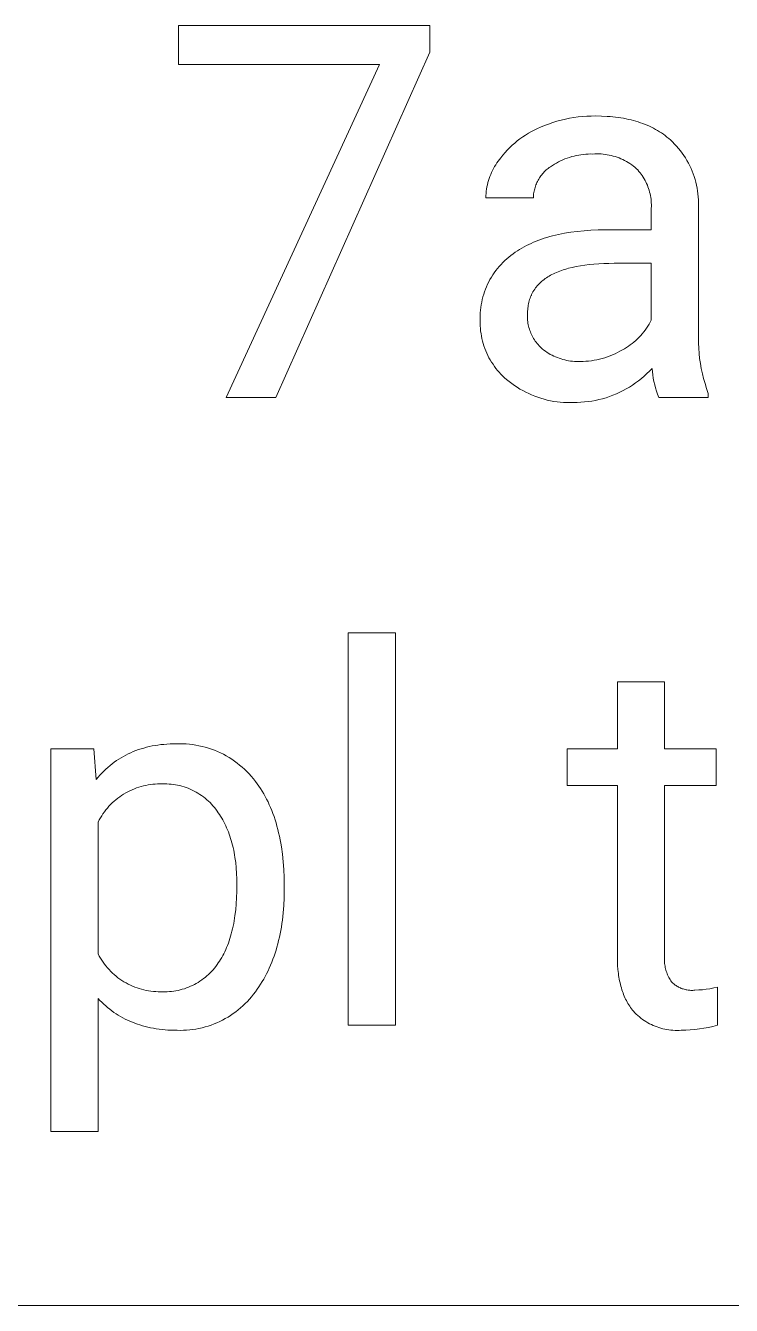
# Model space of a CAD drawing. Header units: millimetres. Extents: x 0 to 5466, y 0 to 3819.
# Drawn here: x 4089.6 to 4187.9, y 305.5 to 483.7 of the extents above; entities that cross this region are included whole.
import ezdxf

# ---------------------------------------------------------------- set-up
doc = ezdxf.new("R2010")
doc.units = ezdxf.units.MM
doc.header["$MEASUREMENT"] = 0
doc.layers.add('Domyślny', color=7, linetype='Continuous', true_color=0x000000)

msp = doc.modelspace()

# ---------------------------------------------------------------- linework, layer by layer
at = {"layer": 'Domyślny', "color": 18, "lineweight": 15, "true_color": 0x000000}
for p, q in [((4110.91, 478.25), (4110.91, 483.66)), ((4110.91, 483.66), (4145.89, 483.66)), ((4145.89, 483.66), (4145.89, 479.96)), ((4145.89, 479.96), (4124.45, 431.9)), ((4138.92, 478.25), (4110.91, 478.25)), ((4117.55, 431.9), (4138.92, 478.25)), ((4163.02, 470.16), (4163.6, 470.34)), ((4163.6, 470.34), (4164.19, 470.5)), ((4164.19, 470.5), (4164.78, 470.64)), ((4164.78, 470.64), (4165.37, 470.76)), ((4165.37, 470.76), (4165.97, 470.86)), ((4165.97, 470.86), (4166.57, 470.94)), ((4166.57, 470.94), (4167.18, 471.01)), ((4167.18, 471.01), (4167.78, 471.05)), ((4167.78, 471.05), (4168.39, 471.07)), ((4168.39, 471.07), (4169, 471.08)), ((4169, 471.08), (4169.82, 471.06)), ((4169.82, 471.06), (4170.62, 471.02)), ((4170.62, 471.02), (4171.01, 471)), ((4171.01, 471), (4171.39, 470.96)), ((4171.39, 470.96), (4171.77, 470.92)), ((4171.77, 470.92), (4172.15, 470.87)), ((4172.15, 470.87), (4172.51, 470.81)), ((4172.51, 470.81), (4172.88, 470.75)), ((4172.88, 470.75), (4173.23, 470.68)), ((4173.23, 470.68), (4173.58, 470.61)), ((4173.58, 470.61), (4173.93, 470.53)), ((4173.93, 470.53), (4174.27, 470.44)), ((4174.27, 470.44), (4174.6, 470.35)), ((4174.6, 470.35), (4174.93, 470.24)), ((4159.24, 468.42), (4159.64, 468.67)), ((4159.64, 468.67), (4160.05, 468.9)), ((4160.05, 468.9), (4160.46, 469.12)), ((4160.46, 469.12), (4160.89, 469.32)), ((4160.89, 469.32), (4161.32, 469.51)), ((4161.32, 469.51), (4161.88, 469.75)), ((4161.88, 469.75), (4162.44, 469.96)), ((4162.44, 469.96), (4163.02, 470.16)), ((4174.93, 470.24), (4175.25, 470.14)), ((4175.25, 470.14), (4175.57, 470.02)), ((4175.57, 470.02), (4175.88, 469.9)), ((4175.88, 469.9), (4176.19, 469.78)), ((4176.19, 469.78), (4176.49, 469.64)), ((4176.49, 469.64), (4176.78, 469.5)), ((4176.78, 469.5), (4177.07, 469.36)), ((4177.07, 469.36), (4177.35, 469.2)), ((4177.35, 469.2), (4177.63, 469.04)), ((4177.63, 469.04), (4177.9, 468.88)), ((4177.9, 468.88), (4178.17, 468.71)), ((4178.17, 468.71), (4178.43, 468.53)), ((4178.43, 468.53), (4178.68, 468.34)), ((4157.03, 466.67), (4157.37, 467)), ((4157.37, 467), (4157.73, 467.31)), ((4157.73, 467.31), (4158.09, 467.6)), ((4158.09, 467.6), (4158.46, 467.89)), ((4158.46, 467.89), (4158.85, 468.16)), ((4158.85, 468.16), (4159.24, 468.42)), ((4178.68, 468.34), (4178.93, 468.15)), ((4178.93, 468.15), (4179.17, 467.95)), ((4179.17, 467.95), (4179.41, 467.75)), ((4179.41, 467.75), (4179.71, 467.46)), ((4179.71, 467.46), (4180, 467.17)), ((4180, 467.17), (4180.28, 466.87)), ((4180.28, 466.87), (4180.54, 466.56)), ((4155.41, 464.79), (4155.59, 465.03)), ((4155.59, 465.03), (4155.78, 465.27)), ((4155.78, 465.27), (4156.08, 465.64)), ((4156.08, 465.64), (4156.38, 465.99)), ((4156.38, 465.99), (4156.7, 466.34)), ((4156.7, 466.34), (4157.03, 466.67)), ((4164.42, 464.97), (4164.12, 464.84)), ((4164.73, 465.1), (4164.42, 464.97)), ((4165.04, 465.22), (4164.73, 465.1)), ((4165.35, 465.32), (4165.04, 465.22)), ((4165.67, 465.42), (4165.35, 465.32)), ((4165.99, 465.5), (4165.67, 465.42)), ((4166.31, 465.58), (4165.99, 465.5)), ((4166.64, 465.64), (4166.31, 465.58)), ((4166.96, 465.69), (4166.64, 465.64)), ((4167.29, 465.73), (4166.96, 465.69)), ((4167.62, 465.76), (4167.29, 465.73)), ((4167.95, 465.78), (4167.62, 465.76)), ((4168.28, 465.79), (4167.95, 465.78)), ((4168.61, 465.78), (4168.28, 465.79)), ((4168.9, 465.8), (4168.61, 465.78)), ((4169.19, 465.8), (4168.9, 465.8)), ((4169.47, 465.8), (4169.19, 465.8)), ((4169.76, 465.79), (4169.47, 465.8)), ((4170.04, 465.76), (4169.76, 465.79)), ((4170.33, 465.73), (4170.04, 465.76)), ((4170.61, 465.69), (4170.33, 465.73)), ((4170.89, 465.63), (4170.61, 465.69)), ((4171.17, 465.57), (4170.89, 465.63)), ((4171.45, 465.5), (4171.17, 465.57)), ((4171.72, 465.42), (4171.45, 465.5)), ((4171.99, 465.33), (4171.72, 465.42)), ((4172.26, 465.23), (4171.99, 465.33)), ((4172.53, 465.12), (4172.26, 465.23)), ((4172.79, 465), (4172.53, 465.12)), ((4173.04, 464.87), (4172.79, 465)), ((4180.54, 466.56), (4180.8, 466.24)), ((4180.8, 466.24), (4181.05, 465.91)), ((4181.05, 465.91), (4181.28, 465.58)), ((4181.28, 465.58), (4181.51, 465.23)), ((4181.51, 465.23), (4181.72, 464.88)), ((4154.39, 462.94), (4154.51, 463.22)), ((4154.51, 463.22), (4154.63, 463.5)), ((4154.63, 463.5), (4154.77, 463.76)), ((4154.77, 463.76), (4154.92, 464.03)), ((4154.92, 464.03), (4155.08, 464.29)), ((4155.08, 464.29), (4155.24, 464.54)), ((4155.24, 464.54), (4155.41, 464.79)), ((4161.73, 463.17), (4161.61, 463.04)), ((4161.85, 463.31), (4161.73, 463.17)), ((4161.98, 463.43), (4161.85, 463.31)), ((4162.12, 463.56), (4161.98, 463.43)), ((4162.26, 463.67), (4162.12, 463.56)), ((4162.4, 463.79), (4162.26, 463.67)), ((4162.55, 463.89), (4162.4, 463.79)), ((4162.7, 464), (4162.55, 463.89)), ((4162.97, 464.18), (4162.7, 464)), ((4163.25, 464.36), (4162.97, 464.18)), ((4163.54, 464.53), (4163.25, 464.36)), ((4163.83, 464.69), (4163.54, 464.53)), ((4164.12, 464.84), (4163.83, 464.69)), ((4173.29, 464.73), (4173.04, 464.87)), ((4173.54, 464.59), (4173.29, 464.73)), ((4173.78, 464.44), (4173.54, 464.59)), ((4174.02, 464.27), (4173.78, 464.44)), ((4174.25, 464.1), (4174.02, 464.27)), ((4174.47, 463.93), (4174.25, 464.1)), ((4174.69, 463.74), (4174.47, 463.93)), ((4174.86, 463.56), (4174.69, 463.74)), ((4175.03, 463.37), (4174.86, 463.56)), ((4175.19, 463.17), (4175.03, 463.37)), ((4175.34, 462.97), (4175.19, 463.17)), ((4181.72, 464.88), (4181.92, 464.52)), ((4181.92, 464.52), (4182.11, 464.16)), ((4182.11, 464.16), (4182.28, 463.78)), ((4182.28, 463.78), (4182.44, 463.41)), ((4182.44, 463.41), (4182.59, 463.02)), ((4153.87, 461.21), (4153.93, 461.5)), ((4153.93, 461.5), (4154, 461.8)), ((4154, 461.8), (4154.08, 462.09)), ((4154.08, 462.09), (4154.17, 462.38)), ((4154.17, 462.38), (4154.28, 462.66)), ((4154.28, 462.66), (4154.39, 462.94)), ((4160.68, 461.48), (4160.62, 461.31)), ((4160.75, 461.65), (4160.68, 461.48)), ((4160.82, 461.82), (4160.75, 461.65)), ((4160.9, 461.98), (4160.82, 461.82)), ((4160.98, 462.14), (4160.9, 461.98)), ((4161.07, 462.3), (4160.98, 462.14)), ((4161.17, 462.46), (4161.07, 462.3)), ((4161.27, 462.61), (4161.17, 462.46)), ((4161.38, 462.75), (4161.27, 462.61)), ((4161.49, 462.9), (4161.38, 462.75)), ((4161.61, 463.04), (4161.49, 462.9)), ((4175.48, 462.77), (4175.34, 462.97)), ((4175.62, 462.56), (4175.48, 462.77)), ((4175.75, 462.34), (4175.62, 462.56)), ((4175.88, 462.12), (4175.75, 462.34)), ((4175.99, 461.9), (4175.88, 462.12)), ((4176.1, 461.67), (4175.99, 461.9)), ((4176.2, 461.44), (4176.1, 461.67)), ((4176.29, 461.21), (4176.2, 461.44)), ((4182.59, 463.02), (4182.73, 462.64)), ((4182.73, 462.64), (4182.85, 462.24)), ((4182.85, 462.24), (4182.96, 461.85)), ((4182.96, 461.85), (4183.05, 461.45)), ((4183.05, 461.45), (4183.13, 461.04)), ((4153.71, 459.7), (4153.72, 460)), ((4160.33, 459.7), (4153.71, 459.7)), ((4153.72, 460), (4153.74, 460.31)), ((4153.74, 460.31), (4153.77, 460.61)), ((4153.77, 460.61), (4153.82, 460.91)), ((4153.82, 460.91), (4153.87, 461.21)), ((4160.34, 459.88), (4160.33, 459.7)), ((4160.35, 460.07), (4160.34, 459.88)), ((4160.37, 460.25), (4160.35, 460.07)), ((4160.4, 460.43), (4160.37, 460.25)), ((4160.43, 460.61), (4160.4, 460.43)), ((4160.47, 460.78), (4160.43, 460.61)), ((4160.51, 460.96), (4160.47, 460.78)), ((4160.56, 461.14), (4160.51, 460.96)), ((4160.62, 461.31), (4160.56, 461.14)), ((4176.38, 460.97), (4176.29, 461.21)), ((4176.45, 460.73), (4176.38, 460.97)), ((4176.52, 460.49), (4176.45, 460.73)), ((4176.58, 460.24), (4176.52, 460.49)), ((4176.63, 460), (4176.58, 460.24)), ((4176.67, 459.75), (4176.63, 460)), ((4176.71, 459.5), (4176.67, 459.75)), ((4183.13, 461.04), (4183.2, 460.64)), ((4183.2, 460.64), (4183.25, 460.23)), ((4183.25, 460.23), (4183.29, 459.82)), ((4183.29, 459.82), (4183.31, 459.41)), ((4176.73, 459.25), (4176.71, 459.5)), ((4176.75, 459), (4176.73, 459.25)), ((4176.76, 458.75), (4176.75, 459)), ((4176.75, 458.25), (4176.76, 458.5)), ((4176.75, 455.22), (4176.75, 458.25)), ((4176.76, 458.5), (4176.76, 458.75)), ((4183.31, 459.41), (4183.32, 459)), ((4183.32, 459), (4183.32, 458.59)), ((4183.32, 458.59), (4183.32, 440.9)), ((4162.22, 454.17), (4162.61, 454.28)), ((4162.61, 454.28), (4163.01, 454.39)), ((4163.01, 454.39), (4163.41, 454.49)), ((4163.41, 454.49), (4163.82, 454.59)), ((4163.82, 454.59), (4164.24, 454.67)), ((4164.24, 454.67), (4164.67, 454.76)), ((4164.67, 454.76), (4165.54, 454.9)), ((4165.54, 454.9), (4166.45, 455.02)), ((4166.45, 455.02), (4167.38, 455.11)), ((4167.38, 455.11), (4168.34, 455.17)), ((4168.34, 455.17), (4169.33, 455.21)), ((4169.33, 455.21), (4170.34, 455.22)), ((4170.34, 455.22), (4176.75, 455.22)), ((4158.1, 452.3), (4158.4, 452.49)), ((4158.4, 452.49), (4158.71, 452.67)), ((4158.71, 452.67), (4159.03, 452.85)), ((4159.03, 452.85), (4159.35, 453.03)), ((4159.35, 453.03), (4159.69, 453.19)), ((4159.69, 453.19), (4160.03, 453.35)), ((4160.03, 453.35), (4160.37, 453.5)), ((4160.37, 453.5), (4160.73, 453.65)), ((4160.73, 453.65), (4161.09, 453.79)), ((4161.09, 453.79), (4161.46, 453.92)), ((4161.46, 453.92), (4161.83, 454.05)), ((4161.83, 454.05), (4162.22, 454.17)), ((4155.83, 450.42), (4156.09, 450.69)), ((4156.09, 450.69), (4156.35, 450.95)), ((4156.35, 450.95), (4156.63, 451.2)), ((4156.63, 451.2), (4156.92, 451.44)), ((4156.92, 451.44), (4157.21, 451.67)), ((4157.21, 451.67), (4157.51, 451.89)), ((4157.51, 451.89), (4157.8, 452.1)), ((4157.8, 452.1), (4158.1, 452.3)), ((4154.48, 448.64), (4154.68, 448.95)), ((4154.68, 448.95), (4154.89, 449.26)), ((4154.89, 449.26), (4155.11, 449.57)), ((4155.11, 449.57), (4155.34, 449.86)), ((4155.34, 449.86), (4155.58, 450.15)), ((4155.58, 450.15), (4155.83, 450.42)), ((4162.72, 448.91), (4162.53, 448.8)), ((4162.92, 449.01), (4162.72, 448.91)), ((4163.13, 449.12), (4162.92, 449.01)), ((4163.34, 449.21), (4163.13, 449.12)), ((4163.55, 449.31), (4163.34, 449.21)), ((4163.77, 449.4), (4163.55, 449.31)), ((4164, 449.49), (4163.77, 449.4)), ((4164.23, 449.57), (4164, 449.49)), ((4164.47, 449.65), (4164.23, 449.57)), ((4164.72, 449.73), (4164.47, 449.65)), ((4164.97, 449.81), (4164.72, 449.73)), ((4165.22, 449.88), (4164.97, 449.81)), ((4165.75, 450.01), (4165.22, 449.88)), ((4166.31, 450.12), (4165.75, 450.01)), ((4166.89, 450.23), (4166.31, 450.12)), ((4167.49, 450.32), (4166.89, 450.23)), ((4168.12, 450.39), (4167.49, 450.32)), ((4168.76, 450.45), (4168.12, 450.39)), ((4169.44, 450.5), (4168.76, 450.45)), ((4170.13, 450.54), (4169.44, 450.5)), ((4170.85, 450.56), (4170.13, 450.54)), ((4171.6, 450.57), (4170.85, 450.56)), ((4176.75, 450.57), (4171.6, 450.57)), ((4176.75, 442.67), (4176.75, 450.57)), ((4153.65, 446.96), (4153.8, 447.31)), ((4153.8, 447.31), (4153.95, 447.65)), ((4153.95, 447.65), (4154.11, 447.99)), ((4154.11, 447.99), (4154.29, 448.32)), ((4154.29, 448.32), (4154.48, 448.64)), ((4160.63, 447.15), (4160.58, 447.07)), ((4160.69, 447.22), (4160.63, 447.15)), ((4160.75, 447.3), (4160.69, 447.22)), ((4160.81, 447.37), (4160.75, 447.3)), ((4160.94, 447.52), (4160.81, 447.37)), ((4161.07, 447.66), (4160.94, 447.52)), ((4161.21, 447.8), (4161.07, 447.66)), ((4161.36, 447.94), (4161.21, 447.8)), ((4161.51, 448.07), (4161.36, 447.94)), ((4161.66, 448.2), (4161.51, 448.07)), ((4161.83, 448.33), (4161.66, 448.2)), ((4161.99, 448.45), (4161.83, 448.33)), ((4162.17, 448.57), (4161.99, 448.45)), ((4162.35, 448.69), (4162.17, 448.57)), ((4162.53, 448.8), (4162.35, 448.69)), ((4153.13, 445.18), (4153.21, 445.54)), ((4153.21, 445.54), (4153.3, 445.9)), ((4153.3, 445.9), (4153.41, 446.26)), ((4153.41, 446.26), (4153.53, 446.61)), ((4153.53, 446.61), (4153.65, 446.96)), ((4159.75, 445.34), (4159.7, 445.15)), ((4159.81, 445.53), (4159.75, 445.34)), ((4159.87, 445.71), (4159.81, 445.53)), ((4159.94, 445.9), (4159.87, 445.71)), ((4159.97, 445.99), (4159.94, 445.9)), ((4160.01, 446.07), (4159.97, 445.99)), ((4160.05, 446.16), (4160.01, 446.07)), ((4160.09, 446.25), (4160.05, 446.16)), ((4160.13, 446.33), (4160.09, 446.25)), ((4160.18, 446.42), (4160.13, 446.33)), ((4160.22, 446.5), (4160.18, 446.42)), ((4160.27, 446.59), (4160.22, 446.5)), ((4160.32, 446.67), (4160.27, 446.59)), ((4160.37, 446.75), (4160.32, 446.67)), ((4160.42, 446.83), (4160.37, 446.75)), ((4160.47, 446.91), (4160.42, 446.83)), ((4160.52, 446.99), (4160.47, 446.91)), ((4160.58, 447.07), (4160.52, 446.99)), ((4152.92, 443.32), (4152.94, 443.7)), ((4152.94, 443.7), (4152.97, 444.07)), ((4152.97, 444.07), (4153.01, 444.44)), ((4153.01, 444.44), (4153.06, 444.81)), ((4153.06, 444.81), (4153.13, 445.18)), ((4159.52, 443.71), (4159.51, 443.49)), ((4159.53, 443.92), (4159.52, 443.71)), ((4159.54, 444.13), (4159.53, 443.92)), ((4159.56, 444.34), (4159.54, 444.13)), ((4159.59, 444.55), (4159.56, 444.34)), ((4159.62, 444.75), (4159.59, 444.55)), ((4159.66, 444.95), (4159.62, 444.75)), ((4159.7, 445.15), (4159.66, 444.95)), ((4152.92, 442.95), (4152.92, 443.32)), ((4152.93, 442.58), (4152.92, 442.95)), ((4152.92, 442.22), (4152.93, 442.58)), ((4152.93, 441.86), (4152.92, 442.22)), ((4152.96, 441.51), (4152.93, 441.86)), ((4159.51, 443.49), (4159.51, 443.28)), ((4159.51, 443.28), (4159.51, 443.07)), ((4159.51, 443.07), (4159.52, 442.86)), ((4159.52, 442.86), (4159.53, 442.65)), ((4159.53, 442.65), (4159.55, 442.44)), ((4159.55, 442.44), (4159.58, 442.24)), ((4159.58, 442.24), (4159.62, 442.03)), ((4159.62, 442.03), (4159.66, 441.83)), ((4159.66, 441.83), (4159.71, 441.63)), ((4176.09, 441.54), (4176.27, 441.81)), ((4176.27, 441.81), (4176.44, 442.09)), ((4176.44, 442.09), (4176.6, 442.38)), ((4176.6, 442.38), (4176.75, 442.67)), ((4152.99, 441.15), (4152.96, 441.51)), ((4153.04, 440.8), (4152.99, 441.15)), ((4153.1, 440.45), (4153.04, 440.8)), ((4153.17, 440.1), (4153.1, 440.45)), ((4153.25, 439.75), (4153.17, 440.1)), ((4159.71, 441.63), (4159.77, 441.42)), ((4159.77, 441.42), (4159.84, 441.23)), ((4159.84, 441.23), (4159.91, 441.03)), ((4159.91, 441.03), (4159.99, 440.84)), ((4159.99, 440.84), (4160.07, 440.65)), ((4160.07, 440.65), (4160.16, 440.46)), ((4160.16, 440.46), (4160.26, 440.28)), ((4160.26, 440.28), (4160.37, 440.09)), ((4160.37, 440.09), (4160.48, 439.92)), ((4174.59, 439.83), (4174.83, 440.05)), ((4174.83, 440.05), (4175.06, 440.28)), ((4175.06, 440.28), (4175.28, 440.52)), ((4175.28, 440.52), (4175.5, 440.76)), ((4175.5, 440.76), (4175.7, 441.02)), ((4175.7, 441.02), (4175.9, 441.28)), ((4175.9, 441.28), (4176.09, 441.54)), ((4183.32, 440.9), (4183.31, 440.18)), ((4183.31, 440.18), (4183.31, 439.47)), ((4153.35, 439.41), (4153.25, 439.75)), ((4153.45, 439.07), (4153.35, 439.41)), ((4153.57, 438.73), (4153.45, 439.07)), ((4153.7, 438.4), (4153.57, 438.73)), ((4153.84, 438.07), (4153.7, 438.4)), ((4160.48, 439.92), (4160.6, 439.74)), ((4160.6, 439.74), (4160.72, 439.58)), ((4160.72, 439.58), (4160.85, 439.41)), ((4160.85, 439.41), (4160.98, 439.25)), ((4160.98, 439.25), (4161.12, 439.1)), ((4161.12, 439.1), (4161.27, 438.95)), ((4161.27, 438.95), (4161.42, 438.8)), ((4161.42, 438.8), (4161.57, 438.66)), ((4161.57, 438.66), (4161.78, 438.49)), ((4161.78, 438.49), (4162, 438.33)), ((4162, 438.33), (4162.23, 438.18)), ((4172.05, 438.15), (4172.39, 438.33)), ((4172.39, 438.33), (4172.73, 438.52)), ((4172.73, 438.52), (4173.01, 438.68)), ((4173.01, 438.68), (4173.29, 438.85)), ((4173.29, 438.85), (4173.56, 439.02)), ((4173.56, 439.02), (4173.83, 439.21)), ((4173.83, 439.21), (4174.09, 439.41)), ((4174.09, 439.41), (4174.34, 439.61)), ((4174.34, 439.61), (4174.59, 439.83)), ((4183.31, 439.47), (4183.35, 438.75)), ((4183.35, 438.75), (4183.4, 438.04)), ((4153.99, 437.75), (4153.84, 438.07)), ((4154.15, 437.43), (4153.99, 437.75)), ((4154.33, 437.12), (4154.15, 437.43)), ((4154.51, 436.82), (4154.33, 437.12)), ((4154.71, 436.52), (4154.51, 436.82)), ((4154.91, 436.23), (4154.71, 436.52)), ((4162.23, 438.18), (4162.46, 438.04)), ((4162.46, 438.04), (4162.69, 437.9)), ((4162.69, 437.9), (4162.93, 437.77)), ((4162.93, 437.77), (4163.18, 437.65)), ((4163.18, 437.65), (4163.42, 437.54)), ((4163.42, 437.54), (4163.68, 437.44)), ((4163.68, 437.44), (4163.93, 437.35)), ((4163.93, 437.35), (4164.19, 437.26)), ((4164.19, 437.26), (4164.45, 437.18)), ((4164.45, 437.18), (4164.71, 437.12)), ((4164.71, 437.12), (4164.98, 437.06)), ((4164.98, 437.06), (4165.24, 437.01)), ((4165.24, 437.01), (4165.51, 436.97)), ((4165.51, 436.97), (4165.78, 436.94)), ((4165.78, 436.94), (4166.05, 436.92)), ((4166.05, 436.92), (4166.32, 436.91)), ((4166.32, 436.91), (4166.6, 436.91)), ((4166.6, 436.91), (4166.87, 436.91)), ((4166.87, 436.91), (4167.25, 436.92)), ((4167.25, 436.92), (4167.63, 436.94)), ((4167.63, 436.94), (4168.02, 436.97)), ((4168.02, 436.97), (4168.4, 437.02)), ((4168.4, 437.02), (4168.78, 437.07)), ((4168.78, 437.07), (4169.16, 437.14)), ((4169.16, 437.14), (4169.53, 437.23)), ((4169.53, 437.23), (4169.91, 437.32)), ((4169.91, 437.32), (4170.27, 437.43)), ((4170.27, 437.43), (4170.64, 437.55)), ((4170.64, 437.55), (4171, 437.68)), ((4171, 437.68), (4171.36, 437.82)), ((4171.36, 437.82), (4171.71, 437.98)), ((4171.71, 437.98), (4172.05, 438.15)), ((4183.4, 438.04), (4183.48, 437.33)), ((4183.48, 437.33), (4183.59, 436.62)), ((4183.59, 436.62), (4183.71, 435.92)), ((4155.12, 435.94), (4154.91, 436.23)), ((4155.35, 435.67), (4155.12, 435.94)), ((4155.58, 435.4), (4155.35, 435.67)), ((4155.82, 435.14), (4155.58, 435.4)), ((4156.07, 434.88), (4155.82, 435.14)), ((4156.33, 434.64), (4156.07, 434.88)), ((4156.6, 434.4), (4156.33, 434.64)), ((4175.76, 434.87), (4175.37, 434.54)), ((4176.14, 435.22), (4175.76, 434.87)), ((4176.51, 435.58), (4176.14, 435.22)), ((4176.86, 435.95), (4176.51, 435.58)), ((4176.9, 435.49), (4176.86, 435.95)), ((4176.96, 435.03), (4176.9, 435.49)), ((4177.03, 434.57), (4176.96, 435.03)), ((4183.71, 435.92), (4183.86, 435.21)), ((4183.86, 435.21), (4184.03, 434.52)), ((4156.96, 434.11), (4156.6, 434.4)), ((4157.32, 433.83), (4156.96, 434.11)), ((4157.69, 433.57), (4157.32, 433.83)), ((4158.07, 433.31), (4157.69, 433.57)), ((4158.46, 433.07), (4158.07, 433.31)), ((4158.86, 432.85), (4158.46, 433.07)), ((4172.81, 432.85), (4172.35, 432.62)), ((4173.26, 433.1), (4172.81, 432.85)), ((4173.7, 433.35), (4173.26, 433.1)), ((4174.14, 433.63), (4173.7, 433.35)), ((4174.56, 433.92), (4174.14, 433.63)), ((4174.97, 434.22), (4174.56, 433.92)), ((4175.37, 434.54), (4174.97, 434.22)), ((4177.12, 434.12), (4177.03, 434.57)), ((4177.22, 433.67), (4177.12, 434.12)), ((4177.34, 433.22), (4177.22, 433.67)), ((4177.47, 432.78), (4177.34, 433.22)), ((4184.03, 434.52), (4184.23, 433.83)), ((4184.23, 433.83), (4184.45, 433.15)), ((4184.45, 433.15), (4184.69, 432.47)), ((4124.45, 431.9), (4117.55, 431.9)), ((4159.26, 432.63), (4158.86, 432.85)), ((4159.68, 432.43), (4159.26, 432.63)), ((4160.09, 432.25), (4159.68, 432.43)), ((4160.52, 432.08), (4160.09, 432.25)), ((4160.95, 431.92), (4160.52, 432.08)), ((4161.38, 431.78), (4160.95, 431.92)), ((4161.82, 431.65), (4161.38, 431.78)), ((4162.27, 431.54), (4161.82, 431.65)), ((4162.71, 431.44), (4162.27, 431.54)), ((4163.17, 431.36), (4162.71, 431.44)), ((4163.62, 431.3), (4163.17, 431.36)), ((4164.07, 431.25), (4163.62, 431.3)), ((4164.53, 431.21), (4164.07, 431.25)), ((4164.99, 431.19), (4164.53, 431.21)), ((4165.44, 431.19), (4164.99, 431.19)), ((4165.9, 431.2), (4165.44, 431.19)), ((4166.41, 431.2), (4165.9, 431.2)), ((4166.93, 431.23), (4166.41, 431.2)), ((4167.44, 431.27), (4166.93, 431.23)), ((4167.95, 431.32), (4167.44, 431.27)), ((4168.45, 431.4), (4167.95, 431.32)), ((4168.96, 431.49), (4168.45, 431.4)), ((4169.46, 431.6), (4168.96, 431.49)), ((4169.95, 431.73), (4169.46, 431.6)), ((4170.45, 431.87), (4169.95, 431.73)), ((4170.93, 432.04), (4170.45, 431.87)), ((4171.41, 432.22), (4170.93, 432.04)), ((4171.89, 432.41), (4171.41, 432.22)), ((4172.35, 432.62), (4171.89, 432.41)), ((4177.62, 432.34), (4177.47, 432.78)), ((4177.79, 431.91), (4177.62, 432.34)), ((4184.69, 431.91), (4177.79, 431.91)), ((4184.69, 432.47), (4184.69, 431.91)), ((4134.55, 344.52), (4134.55, 399.12)), ((4134.55, 399.12), (4141.12, 399.12)), ((4141.12, 399.12), (4141.12, 344.52)), ((4172.03, 382.98), (4172.03, 392.3)), ((4172.03, 392.3), (4178.6, 392.3)), ((4178.6, 392.3), (4178.6, 382.98)), ((4093.14, 329.73), (4093.14, 382.99)), ((4093.14, 382.99), (4099.14, 382.99)), ((4099.14, 382.99), (4099.47, 378.73)), ((4105.34, 382.88), (4105.71, 383)), ((4105.71, 383), (4106.08, 383.11)), ((4106.08, 383.11), (4106.47, 383.21)), ((4106.47, 383.21), (4106.85, 383.3)), ((4106.85, 383.3), (4107.25, 383.39)), ((4107.25, 383.39), (4107.65, 383.46)), ((4107.65, 383.46), (4108.06, 383.52)), ((4108.06, 383.52), (4108.47, 383.58)), ((4108.47, 383.58), (4108.89, 383.62)), ((4108.89, 383.62), (4109.31, 383.65)), ((4109.31, 383.65), (4109.75, 383.68)), ((4109.75, 383.68), (4110.18, 383.69)), ((4110.18, 383.69), (4110.63, 383.7)), ((4110.63, 383.7), (4111.08, 383.71)), ((4111.08, 383.71), (4111.53, 383.7)), ((4111.53, 383.7), (4111.98, 383.68)), ((4111.98, 383.68), (4112.43, 383.64)), ((4112.43, 383.64), (4112.88, 383.58)), ((4112.88, 383.58), (4113.33, 383.51)), ((4113.33, 383.51), (4113.77, 383.43)), ((4113.77, 383.43), (4114.21, 383.33)), ((4114.21, 383.33), (4114.65, 383.22)), ((4114.65, 383.22), (4115.08, 383.09)), ((4115.08, 383.09), (4115.51, 382.94)), ((4165.02, 377.91), (4165.02, 382.98)), ((4165.02, 382.98), (4172.03, 382.98)), ((4178.6, 382.98), (4185.79, 382.98)), ((4185.79, 382.98), (4185.79, 377.91)), ((4101.98, 381.13), (4102.28, 381.35)), ((4102.28, 381.35), (4102.6, 381.56)), ((4102.6, 381.56), (4102.92, 381.76)), ((4102.92, 381.76), (4103.25, 381.95)), ((4103.25, 381.95), (4103.58, 382.13)), ((4103.58, 382.13), (4103.92, 382.29)), ((4103.92, 382.29), (4104.26, 382.45)), ((4104.26, 382.45), (4104.62, 382.61)), ((4104.62, 382.61), (4104.97, 382.75)), ((4104.97, 382.75), (4105.34, 382.88)), ((4115.51, 382.94), (4115.93, 382.79)), ((4115.93, 382.79), (4116.35, 382.61)), ((4116.35, 382.61), (4116.76, 382.43)), ((4116.76, 382.43), (4117.17, 382.23)), ((4117.17, 382.23), (4117.56, 382.01)), ((4117.56, 382.01), (4117.95, 381.78)), ((4117.95, 381.78), (4118.34, 381.54)), ((4118.34, 381.54), (4118.71, 381.29)), ((4118.71, 381.29), (4119.07, 381.02)), ((4099.98, 379.33), (4100.25, 379.62)), ((4100.25, 379.62), (4100.52, 379.89)), ((4100.52, 379.89), (4100.8, 380.16)), ((4100.8, 380.16), (4101.09, 380.42)), ((4101.09, 380.42), (4101.38, 380.66)), ((4101.38, 380.66), (4101.67, 380.9)), ((4101.67, 380.9), (4101.98, 381.13)), ((4119.07, 381.02), (4119.43, 380.74)), ((4119.43, 380.74), (4119.77, 380.45)), ((4119.77, 380.45), (4120.11, 380.15)), ((4120.11, 380.15), (4120.43, 379.83)), ((4120.43, 379.83), (4120.75, 379.51)), ((4120.75, 379.51), (4121.05, 379.17)), ((4099.47, 378.73), (4099.73, 379.03)), ((4099.73, 379.03), (4099.98, 379.33)), ((4105.4, 377.66), (4105.08, 377.55)), ((4105.72, 377.76), (4105.4, 377.66)), ((4106.04, 377.84), (4105.72, 377.76)), ((4106.36, 377.91), (4106.04, 377.84)), ((4106.69, 377.98), (4106.36, 377.91)), ((4107.02, 378.03), (4106.69, 377.98)), ((4107.35, 378.07), (4107.02, 378.03)), ((4107.68, 378.09), (4107.35, 378.07)), ((4108.01, 378.11), (4107.68, 378.09)), ((4108.35, 378.12), (4108.01, 378.11)), ((4108.68, 378.11), (4108.35, 378.12)), ((4108.99, 378.12), (4108.68, 378.11)), ((4109.29, 378.11), (4108.99, 378.12)), ((4109.6, 378.1), (4109.29, 378.11)), ((4109.9, 378.07), (4109.6, 378.1)), ((4110.2, 378.04), (4109.9, 378.07)), ((4110.5, 377.99), (4110.2, 378.04)), ((4110.8, 377.93), (4110.5, 377.99)), ((4111.1, 377.87), (4110.8, 377.93)), ((4111.4, 377.79), (4111.1, 377.87)), ((4111.69, 377.7), (4111.4, 377.79)), ((4111.98, 377.61), (4111.69, 377.7)), ((4121.05, 379.17), (4121.34, 378.83)), ((4121.34, 378.83), (4121.62, 378.47)), ((4121.62, 378.47), (4121.87, 378.14)), ((4121.87, 378.14), (4122.11, 377.81)), ((4122.11, 377.81), (4122.34, 377.46)), ((4172.03, 377.91), (4165.02, 377.91)), ((4172.03, 354.05), (4172.03, 377.91)), ((4185.79, 377.91), (4178.6, 377.91)), ((4178.6, 377.91), (4178.6, 354.03)), ((4102.2, 375.92), (4101.95, 375.7)), ((4102.46, 376.12), (4102.2, 375.92)), ((4102.73, 376.32), (4102.46, 376.12)), ((4103, 376.51), (4102.73, 376.32)), ((4103.28, 376.69), (4103, 376.51)), ((4103.57, 376.86), (4103.28, 376.69)), ((4103.86, 377.02), (4103.57, 376.86)), ((4104.16, 377.17), (4103.86, 377.02)), ((4104.46, 377.31), (4104.16, 377.17)), ((4104.77, 377.44), (4104.46, 377.31)), ((4105.08, 377.55), (4104.77, 377.44)), ((4112.27, 377.5), (4111.98, 377.61)), ((4112.55, 377.38), (4112.27, 377.5)), ((4112.83, 377.26), (4112.55, 377.38)), ((4113.1, 377.12), (4112.83, 377.26)), ((4113.37, 376.98), (4113.1, 377.12)), ((4113.63, 376.82), (4113.37, 376.98)), ((4113.89, 376.66), (4113.63, 376.82)), ((4114.14, 376.49), (4113.89, 376.66)), ((4114.39, 376.31), (4114.14, 376.49)), ((4114.63, 376.12), (4114.39, 376.31)), ((4114.86, 375.92), (4114.63, 376.12)), ((4115.09, 375.72), (4114.86, 375.92)), ((4122.34, 377.46), (4122.56, 377.11)), ((4122.56, 377.11), (4122.78, 376.74)), ((4122.78, 376.74), (4122.98, 376.37)), ((4122.98, 376.37), (4123.18, 376)), ((4123.18, 376), (4123.38, 375.61)), ((4100.6, 374.23), (4100.4, 373.96)), ((4100.8, 374.49), (4100.6, 374.23)), ((4101.01, 374.75), (4100.8, 374.49)), ((4101.23, 375), (4101.01, 374.75)), ((4101.46, 375.24), (4101.23, 375)), ((4101.7, 375.47), (4101.46, 375.24)), ((4101.95, 375.7), (4101.7, 375.47)), ((4115.31, 375.51), (4115.09, 375.72)), ((4115.52, 375.29), (4115.31, 375.51)), ((4115.72, 375.06), (4115.52, 375.29)), ((4115.92, 374.83), (4115.72, 375.06)), ((4116.11, 374.59), (4115.92, 374.83)), ((4116.29, 374.34), (4116.11, 374.59)), ((4116.46, 374.11), (4116.29, 374.34)), ((4116.62, 373.86), (4116.46, 374.11)), ((4123.38, 375.61), (4123.56, 375.22)), ((4123.56, 375.22), (4123.74, 374.81)), ((4123.74, 374.81), (4123.9, 374.4)), ((4123.9, 374.4), (4124.06, 373.99)), ((4099.88, 373.11), (4099.73, 372.81)), ((4099.73, 372.81), (4099.73, 354.45)), ((4100.05, 373.4), (4099.88, 373.11)), ((4100.22, 373.68), (4100.05, 373.4)), ((4100.4, 373.96), (4100.22, 373.68)), ((4116.78, 373.62), (4116.62, 373.86)), ((4116.93, 373.36), (4116.78, 373.62)), ((4117.08, 373.1), (4116.93, 373.36)), ((4117.23, 372.84), (4117.08, 373.1)), ((4117.36, 372.57), (4117.23, 372.84)), ((4117.5, 372.3), (4117.36, 372.57)), ((4117.62, 372.01), (4117.5, 372.3)), ((4124.06, 373.99), (4124.22, 373.56)), ((4124.22, 373.56), (4124.36, 373.13)), ((4124.36, 373.13), (4124.5, 372.68)), ((4124.5, 372.68), (4124.63, 372.23)), ((4117.74, 371.73), (4117.62, 372.01)), ((4117.86, 371.44), (4117.74, 371.73)), ((4117.97, 371.14), (4117.86, 371.44)), ((4118.08, 370.84), (4117.97, 371.14)), ((4118.18, 370.53), (4118.08, 370.84)), ((4118.27, 370.22), (4118.18, 370.53)), ((4124.63, 372.23), (4124.75, 371.77)), ((4124.75, 371.77), (4124.86, 371.31)), ((4124.86, 371.31), (4124.97, 370.83)), ((4124.97, 370.83), (4125.06, 370.35)), ((4118.36, 369.9), (4118.27, 370.22)), ((4118.44, 369.58), (4118.36, 369.9)), ((4118.52, 369.25), (4118.44, 369.58)), ((4118.6, 368.91), (4118.52, 369.25)), ((4118.66, 368.57), (4118.6, 368.91)), ((4125.06, 370.35), (4125.15, 369.86)), ((4125.15, 369.86), (4125.24, 369.36)), ((4125.24, 369.36), (4125.38, 368.34)), ((4118.73, 368.23), (4118.66, 368.57)), ((4118.78, 367.88), (4118.73, 368.23)), ((4118.88, 367.16), (4118.78, 367.88)), ((4118.96, 366.42), (4118.88, 367.16)), ((4125.38, 368.34), (4125.48, 367.29)), ((4125.48, 367.29), (4125.56, 366.2)), ((4119.01, 365.66), (4118.96, 366.42)), ((4119.04, 364.88), (4119.01, 365.66)), ((4125.56, 366.2), (4125.61, 365.08)), ((4119.05, 364.08), (4119.04, 364.88)), ((4119.04, 363.17), (4119.05, 364.08)), ((4125.61, 365.08), (4125.63, 363.93)), ((4125.63, 363.93), (4125.63, 363.33)), ((4118.96, 361.43), (4119.01, 362.28)), ((4119.01, 362.28), (4119.04, 363.17)), ((4125.61, 362.25), (4125.56, 361.19)), ((4125.63, 363.33), (4125.61, 362.25)), ((4118.78, 359.81), (4118.88, 360.61)), ((4118.88, 360.61), (4118.96, 361.43)), ((4125.48, 360.16), (4125.38, 359.16)), ((4125.56, 361.19), (4125.48, 360.16)), ((4118.44, 357.95), (4118.52, 358.31)), ((4118.52, 358.31), (4118.6, 358.67)), ((4118.6, 358.67), (4118.66, 359.04)), ((4118.66, 359.04), (4118.78, 359.81)), ((4125.24, 358.18), (4125.15, 357.71)), ((4125.31, 358.67), (4125.24, 358.18)), ((4125.38, 359.16), (4125.31, 358.67)), ((4117.86, 355.95), (4117.97, 356.26)), ((4117.97, 356.26), (4118.08, 356.59)), ((4118.08, 356.59), (4118.18, 356.91)), ((4118.18, 356.91), (4118.27, 357.25)), ((4118.27, 357.25), (4118.36, 357.6)), ((4118.36, 357.6), (4118.44, 357.95)), ((4124.86, 356.31), (4124.75, 355.86)), ((4124.97, 356.77), (4124.86, 356.31)), ((4125.06, 357.23), (4124.97, 356.77)), ((4125.15, 357.71), (4125.06, 357.23)), ((4117.08, 354.21), (4117.23, 354.48)), ((4117.23, 354.48), (4117.36, 354.76)), ((4117.36, 354.76), (4117.5, 355.05)), ((4117.5, 355.05), (4117.62, 355.34)), ((4117.62, 355.34), (4117.74, 355.64)), ((4117.74, 355.64), (4117.86, 355.95)), ((4124.36, 354.54), (4124.22, 354.12)), ((4124.5, 354.98), (4124.36, 354.54)), ((4124.63, 355.41), (4124.5, 354.98)), ((4124.75, 355.86), (4124.63, 355.41)), ((4099.73, 354.45), (4099.88, 354.15)), ((4099.88, 354.15), (4100.05, 353.86)), ((4100.05, 353.86), (4100.23, 353.58)), ((4100.23, 353.58), (4100.41, 353.3)), ((4100.41, 353.3), (4100.61, 353.03)), ((4100.61, 353.03), (4100.82, 352.77)), ((4100.82, 352.77), (4101.03, 352.51)), ((4115.92, 352.48), (4116.11, 352.71)), ((4116.11, 352.71), (4116.29, 352.96)), ((4116.29, 352.96), (4116.46, 353.19)), ((4116.46, 353.19), (4116.62, 353.44)), ((4116.62, 353.44), (4116.78, 353.69)), ((4116.78, 353.69), (4116.93, 353.94)), ((4116.93, 353.94), (4117.08, 354.21)), ((4123.74, 352.88), (4123.56, 352.48)), ((4123.9, 353.29), (4123.74, 352.88)), ((4124.06, 353.7), (4123.9, 353.29)), ((4124.22, 354.12), (4124.06, 353.7)), ((4172.04, 353.44), (4172.03, 354.05)), ((4172.06, 352.86), (4172.04, 353.44)), ((4172.11, 352.29), (4172.06, 352.86)), ((4178.59, 353.84), (4178.58, 353.66)), ((4178.58, 353.66), (4178.59, 353.48)), ((4178.6, 354.03), (4178.59, 353.84)), ((4178.59, 353.48), (4178.59, 353.3)), ((4178.59, 353.3), (4178.61, 353.11)), ((4178.61, 353.11), (4178.63, 352.93)), ((4178.63, 352.93), (4178.66, 352.75)), ((4178.66, 352.75), (4178.69, 352.57)), ((4101.03, 352.51), (4101.26, 352.26)), ((4101.26, 352.26), (4101.49, 352.02)), ((4101.49, 352.02), (4101.73, 351.79)), ((4101.73, 351.79), (4101.98, 351.57)), ((4101.98, 351.57), (4102.23, 351.35)), ((4102.23, 351.35), (4102.49, 351.14)), ((4102.49, 351.14), (4102.76, 350.95)), ((4102.76, 350.95), (4103.04, 350.76)), ((4114.16, 350.83), (4114.4, 351.01)), ((4114.4, 351.01), (4114.64, 351.19)), ((4114.64, 351.19), (4114.87, 351.39)), ((4114.87, 351.39), (4115.1, 351.59)), ((4115.1, 351.59), (4115.31, 351.8)), ((4115.31, 351.8), (4115.52, 352.02)), ((4115.52, 352.02), (4115.73, 352.24)), ((4115.73, 352.24), (4115.92, 352.48)), ((4122.78, 350.95), (4122.56, 350.59)), ((4122.98, 351.33), (4122.78, 350.95)), ((4123.18, 351.7), (4122.98, 351.33)), ((4123.38, 352.09), (4123.18, 351.7)), ((4123.56, 352.48), (4123.38, 352.09)), ((4172.17, 351.74), (4172.11, 352.29)), ((4172.2, 351.47), (4172.17, 351.74)), ((4172.25, 351.2), (4172.2, 351.47)), ((4172.29, 350.94), (4172.25, 351.2)), ((4172.34, 350.69), (4172.29, 350.94)), ((4178.69, 352.57), (4178.73, 352.39)), ((4178.73, 352.39), (4178.78, 352.21)), ((4178.78, 352.21), (4178.83, 352.04)), ((4178.83, 352.04), (4178.89, 351.86)), ((4178.89, 351.86), (4178.95, 351.69)), ((4178.95, 351.69), (4179.02, 351.52)), ((4179.02, 351.52), (4179.1, 351.36)), ((4179.1, 351.36), (4179.18, 351.19)), ((4179.18, 351.19), (4179.27, 351.03)), ((4179.27, 351.03), (4179.36, 350.87)), ((4103.04, 350.76), (4103.32, 350.58)), ((4103.32, 350.58), (4103.61, 350.41)), ((4103.61, 350.41), (4103.91, 350.25)), ((4103.91, 350.25), (4104.21, 350.11)), ((4104.21, 350.11), (4104.51, 349.97)), ((4104.51, 349.97), (4104.82, 349.84)), ((4104.82, 349.84), (4105.14, 349.72)), ((4105.14, 349.72), (4105.45, 349.62)), ((4105.45, 349.62), (4105.77, 349.53)), ((4105.77, 349.53), (4106.1, 349.44)), ((4106.1, 349.44), (4106.42, 349.37)), ((4106.42, 349.37), (4106.75, 349.31)), ((4106.75, 349.31), (4107.08, 349.26)), ((4107.08, 349.26), (4107.42, 349.22)), ((4107.42, 349.22), (4107.75, 349.2)), ((4107.75, 349.2), (4108.08, 349.18)), ((4108.08, 349.18), (4108.42, 349.18)), ((4108.42, 349.18), (4108.75, 349.19)), ((4108.75, 349.19), (4109.06, 349.19)), ((4109.06, 349.19), (4109.36, 349.19)), ((4109.36, 349.19), (4109.66, 349.21)), ((4109.66, 349.21), (4109.96, 349.24)), ((4109.96, 349.24), (4110.26, 349.28)), ((4110.26, 349.28), (4110.56, 349.32)), ((4110.56, 349.32), (4110.86, 349.38)), ((4110.86, 349.38), (4111.15, 349.45)), ((4111.15, 349.45), (4111.44, 349.53)), ((4111.44, 349.53), (4111.73, 349.61)), ((4111.73, 349.61), (4112.02, 349.71)), ((4112.02, 349.71), (4112.3, 349.82)), ((4112.3, 349.82), (4112.58, 349.94)), ((4112.58, 349.94), (4112.86, 350.06)), ((4112.86, 350.06), (4113.13, 350.2)), ((4113.13, 350.2), (4113.39, 350.34)), ((4113.39, 350.34), (4113.65, 350.49)), ((4113.65, 350.49), (4113.91, 350.66)), ((4113.91, 350.66), (4114.16, 350.83)), ((4121.62, 349.19), (4121.36, 348.84)), ((4121.87, 349.53), (4121.62, 349.19)), ((4122.11, 349.87), (4121.87, 349.53)), ((4122.34, 350.23), (4122.11, 349.87)), ((4122.56, 350.59), (4122.34, 350.23)), ((4172.4, 350.44), (4172.34, 350.69)), ((4172.46, 350.19), (4172.4, 350.44)), ((4172.52, 349.95), (4172.46, 350.19)), ((4172.59, 349.71), (4172.52, 349.95)), ((4172.66, 349.47), (4172.59, 349.71)), ((4172.74, 349.24), (4172.66, 349.47)), ((4172.82, 349.02), (4172.74, 349.24)), ((4179.36, 350.87), (4179.46, 350.72)), ((4179.46, 350.72), (4179.56, 350.57)), ((4179.56, 350.57), (4179.66, 350.47)), ((4179.66, 350.47), (4179.76, 350.38)), ((4179.76, 350.38), (4179.87, 350.29)), ((4179.87, 350.29), (4179.97, 350.2)), ((4179.97, 350.2), (4180.08, 350.12)), ((4180.08, 350.12), (4180.2, 350.05)), ((4180.2, 350.05), (4180.31, 349.97)), ((4180.31, 349.97), (4180.43, 349.9)), ((4180.43, 349.9), (4180.55, 349.84)), ((4180.55, 349.84), (4180.68, 349.77)), ((4180.68, 349.77), (4180.8, 349.72)), ((4180.8, 349.72), (4180.93, 349.66)), ((4180.93, 349.66), (4181.06, 349.61)), ((4181.06, 349.61), (4181.19, 349.57)), ((4181.19, 349.57), (4181.32, 349.53)), ((4181.32, 349.53), (4181.45, 349.5)), ((4181.45, 349.5), (4181.59, 349.47)), ((4181.59, 349.47), (4181.72, 349.44)), ((4181.72, 349.44), (4181.86, 349.42)), ((4181.86, 349.42), (4182, 349.4)), ((4182, 349.4), (4182.13, 349.39)), ((4182.13, 349.39), (4182.27, 349.38)), ((4182.27, 349.38), (4182.41, 349.38)), ((4182.41, 349.38), (4182.54, 349.38)), ((4182.54, 349.38), (4182.68, 349.39)), ((4182.68, 349.39), (4182.82, 349.4)), ((4182.82, 349.4), (4183.35, 349.43)), ((4183.35, 349.43), (4183.87, 349.47)), ((4183.87, 349.47), (4184.4, 349.53)), ((4184.4, 349.53), (4184.92, 349.61)), ((4184.92, 349.61), (4185.44, 349.71)), ((4185.44, 349.71), (4185.95, 349.82)), ((4185.95, 349.82), (4185.95, 344.53)), ((4099.98, 347.99), (4099.73, 348.26)), ((4099.73, 348.26), (4099.73, 329.73)), ((4100.24, 347.73), (4099.98, 347.99)), ((4100.5, 347.47), (4100.24, 347.73)), ((4100.78, 347.22), (4100.5, 347.47)), ((4120.21, 347.53), (4119.89, 347.23)), ((4120.51, 347.84), (4120.21, 347.53)), ((4120.81, 348.17), (4120.51, 347.84)), ((4121.09, 348.5), (4120.81, 348.17)), ((4121.36, 348.84), (4121.09, 348.5)), ((4172.9, 348.79), (4172.82, 349.02)), ((4172.99, 348.58), (4172.9, 348.79)), ((4173.08, 348.36), (4172.99, 348.58)), ((4173.18, 348.16), (4173.08, 348.36)), ((4173.29, 347.95), (4173.18, 348.16)), ((4173.39, 347.75), (4173.29, 347.95)), ((4173.5, 347.56), (4173.39, 347.75)), ((4173.62, 347.36), (4173.5, 347.56)), ((4173.74, 347.18), (4173.62, 347.36)), ((4101.05, 346.99), (4100.78, 347.22)), ((4101.34, 346.76), (4101.05, 346.99)), ((4101.63, 346.54), (4101.34, 346.76)), ((4101.92, 346.32), (4101.63, 346.54)), ((4102.22, 346.12), (4101.92, 346.32)), ((4102.53, 345.92), (4102.22, 346.12)), ((4102.84, 345.74), (4102.53, 345.92)), ((4103.16, 345.56), (4102.84, 345.74)), ((4117.81, 345.66), (4117.43, 345.44)), ((4118.18, 345.89), (4117.81, 345.66)), ((4118.54, 346.14), (4118.18, 345.89)), ((4118.89, 346.39), (4118.54, 346.14)), ((4119.24, 346.66), (4118.89, 346.39)), ((4119.57, 346.94), (4119.24, 346.66)), ((4119.89, 347.23), (4119.57, 346.94)), ((4173.87, 347), (4173.74, 347.18)), ((4173.99, 346.82), (4173.87, 347)), ((4174.13, 346.64), (4173.99, 346.82)), ((4174.27, 346.47), (4174.13, 346.64)), ((4174.46, 346.27), (4174.27, 346.47)), ((4174.66, 346.07), (4174.46, 346.27)), ((4174.87, 345.87), (4174.66, 346.07)), ((4175.09, 345.69), (4174.87, 345.87)), ((4175.31, 345.51), (4175.09, 345.69)), ((4103.48, 345.39), (4103.16, 345.56)), ((4103.81, 345.23), (4103.48, 345.39)), ((4104.15, 345.08), (4103.81, 345.23)), ((4104.49, 344.94), (4104.15, 345.08)), ((4104.83, 344.8), (4104.49, 344.94)), ((4105.19, 344.67), (4104.83, 344.8)), ((4105.55, 344.56), (4105.19, 344.67)), ((4105.91, 344.45), (4105.55, 344.56)), ((4106.28, 344.35), (4105.91, 344.45)), ((4106.66, 344.26), (4106.28, 344.35)), ((4107.04, 344.17), (4106.66, 344.26)), ((4107.43, 344.1), (4107.04, 344.17)), ((4107.82, 344.03), (4107.43, 344.1)), ((4108.22, 343.98), (4107.82, 344.03)), ((4108.63, 343.93), (4108.22, 343.98)), ((4109.04, 343.89), (4108.63, 343.93)), ((4109.45, 343.86), (4109.04, 343.89)), ((4109.88, 343.84), (4109.45, 343.86)), ((4110.3, 343.82), (4109.88, 343.84)), ((4110.74, 343.82), (4110.3, 343.82)), ((4111.17, 343.81), (4110.74, 343.82)), ((4111.61, 343.82), (4111.17, 343.81)), ((4112.04, 343.84), (4111.61, 343.82)), ((4112.48, 343.88), (4112.04, 343.84)), ((4112.91, 343.93), (4112.48, 343.88)), ((4113.34, 344), (4112.91, 343.93)), ((4113.77, 344.08), (4113.34, 344)), ((4114.2, 344.17), (4113.77, 344.08)), ((4114.62, 344.28), (4114.2, 344.17)), ((4115.03, 344.41), (4114.62, 344.28)), ((4115.45, 344.55), (4115.03, 344.41)), ((4115.86, 344.7), (4115.45, 344.55)), ((4116.26, 344.86), (4115.86, 344.7)), ((4116.66, 345.04), (4116.26, 344.86)), ((4117.05, 345.24), (4116.66, 345.04)), ((4117.43, 345.44), (4117.05, 345.24)), ((4141.12, 344.52), (4134.55, 344.52)), ((4175.54, 345.34), (4175.31, 345.51)), ((4175.77, 345.18), (4175.54, 345.34)), ((4176.01, 345.03), (4175.77, 345.18)), ((4176.26, 344.88), (4176.01, 345.03)), ((4176.51, 344.74), (4176.26, 344.88)), ((4176.76, 344.61), (4176.51, 344.74)), ((4177.02, 344.5), (4176.76, 344.61)), ((4177.28, 344.38), (4177.02, 344.5)), ((4177.55, 344.28), (4177.28, 344.38)), ((4177.82, 344.19), (4177.55, 344.28)), ((4178.09, 344.11), (4177.82, 344.19)), ((4178.37, 344.04), (4178.09, 344.11)), ((4178.64, 343.97), (4178.37, 344.04)), ((4178.92, 343.92), (4178.64, 343.97)), ((4179.2, 343.88), (4178.92, 343.92)), ((4179.49, 343.84), (4179.2, 343.88)), ((4179.77, 343.82), (4179.49, 343.84)), ((4180.05, 343.8), (4179.77, 343.82)), ((4180.34, 343.8), (4180.05, 343.8)), ((4180.62, 343.8), (4180.34, 343.8)), ((4180.91, 343.82), (4180.62, 343.8)), ((4181.55, 343.83), (4180.91, 343.82)), ((4182.18, 343.87), (4181.55, 343.83)), ((4182.82, 343.93), (4182.18, 343.87)), ((4183.45, 344.01), (4182.82, 343.93)), ((4184.08, 344.11), (4183.45, 344.01)), ((4184.71, 344.23), (4184.08, 344.11)), ((4185.33, 344.37), (4184.71, 344.23)), ((4185.95, 344.53), (4185.33, 344.37)), ((4099.73, 329.73), (4093.14, 329.73)), ((3400.11, 305.53), (5465.59, 305.53))]:
    msp.add_line(p, q, dxfattribs=at)

doc.saveas('drawing.dxf')
